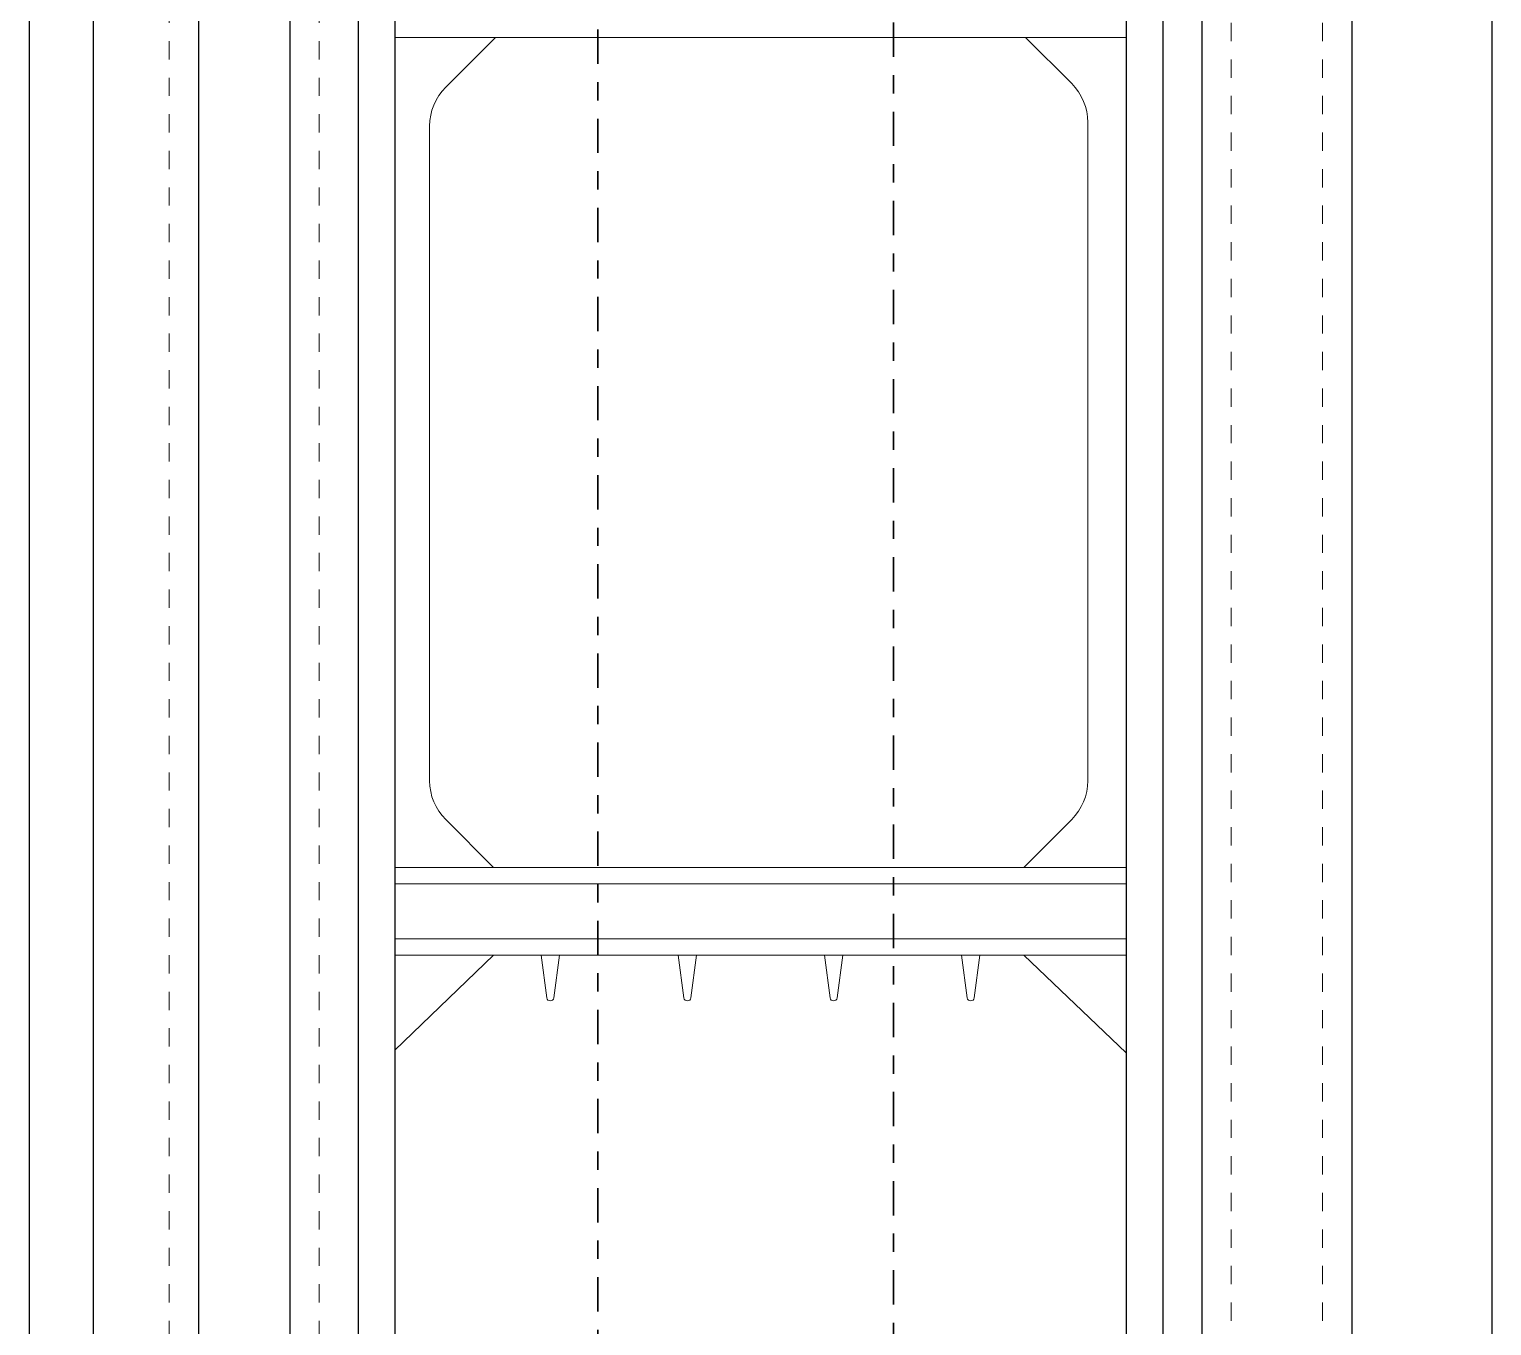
# Model space of a CAD drawing. Header units: inches. Extents: x -91.9 to -8.9, y 167.2 to 248.9.
# Drawn here: x -66.57 to -58.57, y 223.62 to 230.71 of the extents above; entities that cross this region are included whole.
import ezdxf

# ---------------------------------------------------------------- set-up
doc = ezdxf.new("R2010")
doc.units = ezdxf.units.IN
doc.header["$MEASUREMENT"] = 0
doc.linetypes.add('CENTER', pattern=[2, 1.25, -0.25, 0.25, -0.25])
doc.linetypes.add('DASHED2', pattern=[0.375, 0.25, -0.125])
for name, color, linetype, lineweight in [('A2 Hatch', 8, 'Continuous', 9), ('DETAILS', 7, 'Continuous', 13), ('REBAR', 2, 'CENTER', 30)]:
    doc.layers.add(name, color=color, linetype=linetype, lineweight=lineweight)

msp = doc.modelspace()

# ---------------------------------------------------------------- linework, layer by layer
at = {"color": 1}
for p, q in [((-66.2204, 234.6437), (-66.2204, 222.1437)), ((-65.6454, 234.6437), (-65.6454, 222.1437)), ((-65.1454, 234.6437), (-65.1454, 222.1437)), ((-64.5704, 234.6437), (-64.5704, 222.1437)), ((-60.5704, 234.6437), (-60.5704, 222.1437)), ((-64.7704, 234.3937), (-64.7704, 222.1437)), ((-60.3704, 234.3937), (-60.3704, 222.1437)), ((-66.5704, 234.1437), (-66.5704, 222.1437)), ((-60.1554, 234.1437), (-60.1554, 222.1437)), ((-59.3354, 234.1437), (-59.3354, 222.1437)), ((-58.5704, 234.1437), (-58.5704, 222.1437))]:
    msp.add_line(p, q, dxfattribs=at)
at = {"layer": 'A2 Hatch', "linetype": 'DASHED2', "ltscale": 0.15}
for p, q in [((-65.8054, 234.6437), (-65.8054, 222.1437)), ((-64.9854, 234.6437), (-64.9854, 222.1437)), ((-59.9954, 234.1437), (-59.9954, 222.1437)), ((-59.4954, 234.1437), (-59.4954, 222.1437))]:
    msp.add_line(p, q, dxfattribs=at)
at = {"layer": 'DETAILS', "color": 6, "lineweight": 20}
for p, q in [((-60.5704, 230.6637), (-64.5704, 230.6637)), ((-64.0204, 230.6637), (-64.2925, 230.3916)), ((-61.1204, 230.6637), (-60.8682, 230.4116)), ((-64.3804, 226.5979), (-64.3804, 230.1794)), ((-60.7804, 226.5979), (-60.7804, 230.1994)), ((-64.0304, 226.1237), (-64.2925, 226.3858)), ((-61.1304, 226.1237), (-60.8682, 226.3858)), ((-60.5704, 226.1237), (-64.5704, 226.1237)), ((-64.3804, 226.1237), (-64.0304, 226.1237)), ((-63.7704, 226.1237), (-63.6704, 226.1237)), ((-60.5704, 226.0337), (-64.5704, 226.0337)), ((-60.5704, 225.7337), (-64.5704, 225.7337)), ((-60.5704, 225.6437), (-64.5704, 225.6437)), ((-64.0304, 225.6437), (-64.5704, 225.1232)), ((-63.74, 225.4098), (-63.7704, 225.6437)), ((-63.7008, 225.4098), (-63.6704, 225.6437)), ((-62.99, 225.4098), (-63.0204, 225.6437)), ((-62.9508, 225.4098), (-62.9204, 225.6437)), ((-62.19, 225.4098), (-62.2204, 225.6437)), ((-62.1508, 225.4098), (-62.1204, 225.6437)), ((-61.44, 225.4098), (-61.4704, 225.6437)), ((-61.4008, 225.4098), (-61.3704, 225.6437)), ((-61.1304, 225.6437), (-60.5704, 225.1094))]:
    msp.add_line(p, q, dxfattribs=at)
for centre, radius, start, end in [((-61.0804, 230.1994), 0.3, 0, 45), ((-64.0804, 230.1794), 0.3, 135, 180), ((-64.0804, 226.5979), 0.3, 180, 225), ((-61.0804, 226.5979), 0.3, 315, 0), ((-63.7204, 225.4137), 0.02, 191.30993, 348.69007), ((-62.9704, 225.4137), 0.02, 191.30993, 348.69007), ((-62.1704, 225.4137), 0.02, 191.30993, 348.69007), ((-61.4204, 225.4137), 0.02, 191.30993, 348.69007)]:
    msp.add_arc(centre, radius, start, end, dxfattribs=at)
at = {"layer": 'REBAR', "ltscale": 0.15}
for p, q in [((-63.4597, 243.8695), (-63.4597, 188.8401)), ((-61.8425, 190.0953), (-61.8425, 243.5844))]:
    msp.add_line(p, q, dxfattribs=at)

doc.saveas('drawing.dxf')
